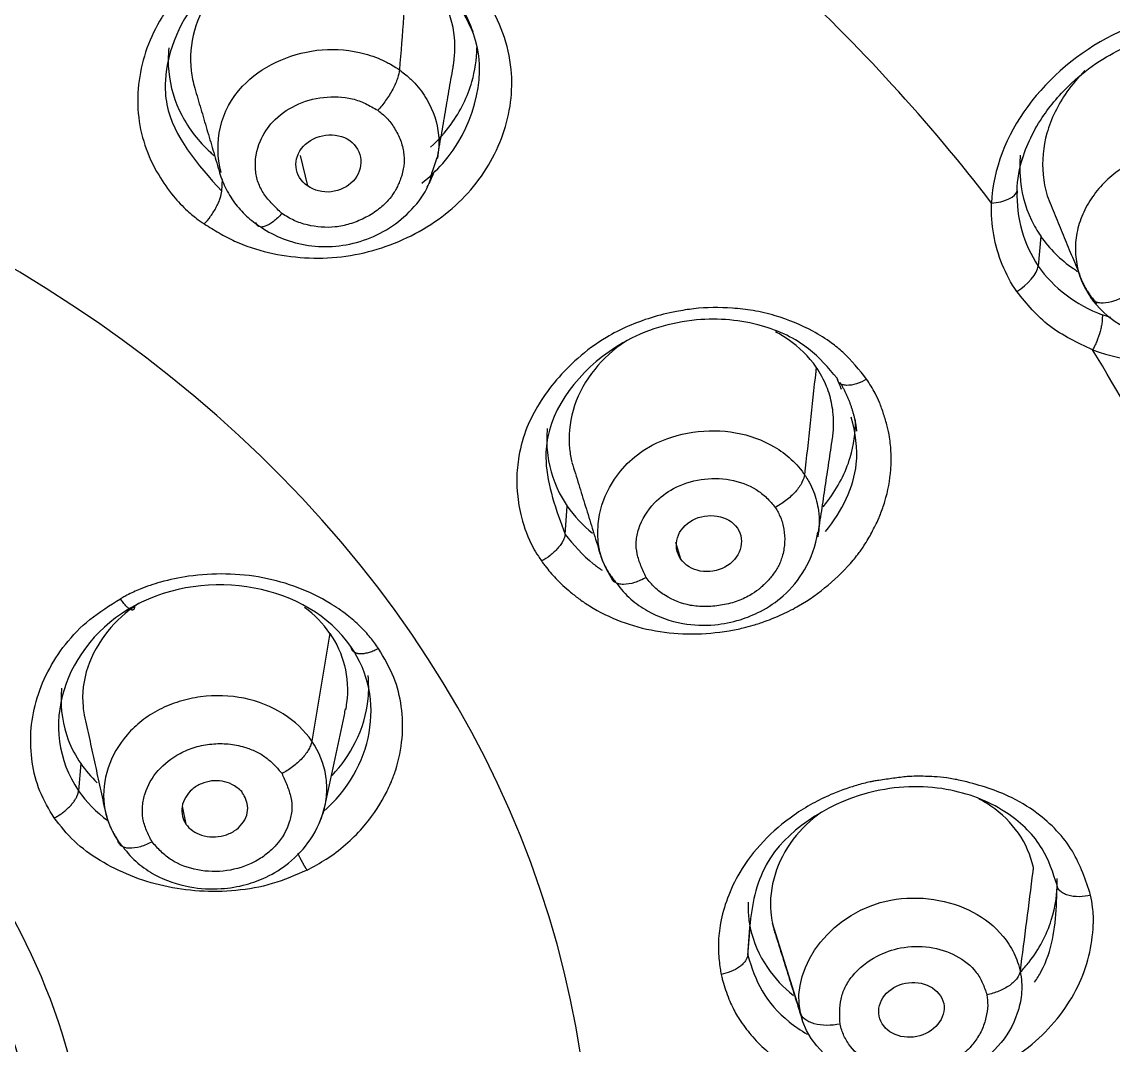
# Model space of a CAD drawing. Extents: x 0 to 1128, y 0 to 827.
# Drawn here: x 447.66 to 462.3, y 543.96 to 557.69 of the extents above; entities that cross this region are included whole.
import ezdxf

# ---------------------------------------------------------------- set-up
doc = ezdxf.new("R2010")
doc.units = 0
doc.header["$LTSCALE"] = 10
doc.header["$MEASUREMENT"] = 0
doc.layers.add('1', color=7, linetype='CONTINUOUS')

msp = doc.modelspace()

# ---------------------------------------------------------------- linework, layer by layer
at = {"layer": '1', "color": 7, "linetype": 'Continuous', "lineweight": -3}
for p, q in [((451.396, 555.894), (451.495, 555.485)), ((450.343, 555.414), (450.352, 555.57)), ((461.33, 554.811), (461.298, 554.411)), ((454.949, 550.81), (454.979, 551.188)), ((456.433, 550.707), (456.5, 550.482)), ((455.57, 550.231), (455.556, 550.277)), ((451.794, 549.481), (451.785, 549.429)), ((451.785, 549.429), (451.553, 548.036)), ((448.452, 547.735), (448.423, 547.37)), ((449.814, 547.162), (449.863, 546.922)), ((457.399, 545.164), (457.434, 545.531)), ((457.735, 545.58), (457.731, 545.592)), ((458.106, 544.388), (457.735, 545.58))]:
    msp.add_line(p, q, dxfattribs=at)
for centre, major_axis, start_param, end_param in [((437.081, 545.153), (38.932, 0), 5.765608, 7.853982), ((437.081, 545.084), (38.762, 0), 4.712389, 7.853982), ((437.081, 545.06), (38.555, 0), 4.712389, 7.853982), ((437.081, 545.06), (-37.7, 0), 2.104965, 4.712389), ((437.081, 544.908), (37.4, 0), 0.336028, 1.570796), ((437.081, 544.651), (37.281, 0), 0, 3.141593), ((437.081, 544.455), (-36.953, 0), 3.141593, 4.712389), ((437.081, 543.236), (32.688, 0), 0.545306, 0.763739), ((437.081, 542.522), (28.054, 0), 0.5719, 0.736991), ((437.081, 541.86), (-18.228, 0), 3.141593, 4.712389), ((437.081, 542.522), (28.054, 0), 0.310102, 0.475192), ((437.081, 541.64), (11.507, 0), 4.712389, 7.853982), ((437.081, 541.425), (10.912, 0), 4.712389, 7.853982), ((437.081, 544.455), (-36.953, 0), 1.570796, 3.141593)]:
    msp.add_ellipse(centre, major_axis=major_axis, ratio=0.838671, start_param=start_param, end_param=end_param, dxfattribs=at)
for points, knots in [([(479.075, 555.666), (479.121, 556.733), (479.094, 558.6), (478.774, 561.288), (478.256, 563.684), (477.494, 566.071), (476.567, 568.253), (475.554, 570.172), (474.585, 571.732), (473.647, 573.064), (472.736, 574.224), (471.817, 575.288), (470.9, 576.265), (469.872, 577.275), (468.6, 578.424), (466.917, 579.793), (464.924, 581.216), (462.67, 582.617), (460.219, 583.936), (457.351, 585.239), (454.034, 586.472), (450.266, 587.568), (446.049, 588.439), (441.6, 588.988), (438.565, 589.09), (437.081, 589.078)], [0, 0, 0, 0, 0.057989, 0.102735, 0.150988, 0.195799, 0.243121, 0.283117, 0.315685, 0.343512, 0.371334, 0.394633, 0.418061, 0.441605, 0.46944, 0.506212, 0.551838, 0.591748, 0.636407, 0.685962, 0.740773, 0.800676, 0.865146, 0.934513, 1, 1, 1, 1]), ([(478.85, 553.148), (478.954, 553.894), (479.104, 555.431), (479.126, 557.751), (478.938, 560.068), (478.528, 562.449), (477.835, 565.002), (476.721, 567.839), (475.068, 570.897), (472.756, 574.1), (469.669, 577.356), (465.698, 580.524), (460.801, 583.505), (456.936, 585.023), (454.93, 585.811)], [0, 0, 0, 0, 0.053992, 0.111354, 0.168641, 0.223642, 0.288019, 0.361808, 0.444929, 0.537413, 0.639218, 0.750226, 0.870307, 1, 1, 1, 1]), ([(443.123, 512.535), (448.124, 513.167), (452.981, 514.592), (461.741, 518.832), (465.642, 521.647), (471.949, 528.279), (474.354, 532.094), (477.336, 540.2), (477.912, 544.488), (477.157, 552.948), (475.825, 557.116), (471.437, 564.759), (468.382, 568.232), (460.967, 574.002), (456.61, 576.298), (447.195, 579.397), (442.139, 580.199), (437.081, 580.199)], [0, 0, 0, 0, 0.125, 0.125, 0.25, 0.25, 0.375, 0.375, 0.5, 0.5, 0.625, 0.625, 0.75, 0.75, 0.875, 0.875, 1, 1, 1, 1]), ([(455.303, 576.847), (456.25, 576.426), (458.143, 575.585), (460.822, 574.091), (463.36, 572.437), (465.732, 570.617), (467.926, 568.648), (469.928, 566.539), (471.726, 564.304), (473.307, 561.957), (474.662, 559.512), (475.784, 556.986), (476.664, 554.392), (477.297, 551.748), (477.68, 549.07), (477.81, 546.374), (477.717, 544.365), (477.602, 543.26), (477.577, 543.05)], [0, 0, 0, 0, 0.065645, 0.131286, 0.196924, 0.262559, 0.328196, 0.393835, 0.459473, 0.525111, 0.590749, 0.656388, 0.722029, 0.787671, 0.853315, 0.91896, 0.984607, 1, 1, 1, 1]), ([(453.346, 558.539), (453.2, 558.627), (453.026, 558.732), (452.804, 558.826), (452.639, 558.88), (452.418, 558.936), (452.124, 558.98), (451.878, 558.989), (451.67, 558.98), (451.476, 558.962), (451.238, 558.92), (450.976, 558.848), (450.706, 558.746), (450.42, 558.602), (450.177, 558.439), (450, 558.293), (449.912, 558.209), (449.855, 558.151), (449.802, 558.096), (449.73, 558.014), (449.653, 557.913), (449.587, 557.819), (449.469, 557.639), (449.261, 557.201), (449.176, 556.601), (449.297, 556.028), (449.471, 555.656), (449.674, 555.365), (449.859, 555.167), (449.993, 555.056), (450.073, 555.001), (450.1, 554.983), (450.11, 554.976)], [0, 0, 0, 0, 0.068284, 0.081524, 0.095192, 0.13622, 0.169691, 0.209383, 0.229857, 0.248942, 0.283521, 0.321245, 0.351911, 0.393544, 0.44381, 0.465263, 0.483501, 0.491904, 0.497407, 0.513912, 0.535565, 0.548892, 0.560372, 0.623405, 0.748906, 0.81167, 0.874582, 0.923776, 0.961037, 0.986614, 0.99489, 1, 1, 1, 1]), ([(453.052, 558.449), (452.883, 558.546), (452.508, 558.761), (451.751, 558.864), (450.852, 558.676), (449.939, 558.059), (449.607, 557.305), (449.587, 556.902)], [0, 0, 0, 0, 0.132199, 0.294191, 0.486883, 0.710585, 1, 1, 1, 1]), ([(450.569, 558.429), (450.429, 558.321), (450.304, 558.194), (450.103, 557.905), (450.025, 557.74), (449.929, 557.395), (449.912, 557.21), (449.942, 556.953), (449.959, 556.875), (449.982, 556.799)], [0, 0, 0, 0, 0.272345, 0.272345, 0.562625, 0.562625, 0.86637, 0.86637, 1, 1, 1, 1]), ([(450.11, 554.976), (450.176, 554.935), (450.275, 554.873), (450.411, 554.797), (450.622, 554.692), (451.118, 554.53), (451.789, 554.487), (452.435, 554.624), (452.892, 554.806), (453.304, 555.062), (453.775, 555.488), (454.175, 556.16), (454.277, 556.929), (454.134, 557.542), (453.954, 557.903), (453.776, 558.142), (453.597, 558.328), (453.447, 558.454), (453.346, 558.539)], [0, 0, 0, 0, 0.0313, 0.046903, 0.062484, 0.124958, 0.249836, 0.312285, 0.374738, 0.437192, 0.499653, 0.624609, 0.749555, 0.821232, 0.892846, 0.919558, 0.946242, 1, 1, 1, 1]), ([(453.449, 557.088), (453.472, 557.217), (453.478, 557.348), (453.449, 557.656), (453.395, 557.833), (453.271, 558.073), (453.223, 558.149), (453.139, 558.255), (453.109, 558.29), (453.008, 558.396), (452.93, 558.464), (452.845, 558.524), (452.844, 558.524), (452.844, 558.524)], [0, 0, 0, 0, 0.239932, 0.239932, 0.5756, 0.5756, 0.737751, 0.737751, 0.818399, 0.818399, 0.999579, 0.999579, 1, 1, 1, 1]), ([(453.048, 558.411), (453.155, 558.338), (453.347, 558.177), (453.572, 557.884), (453.672, 557.668), (453.71, 557.556)], [0, 0, 0, 0, 0.336694, 0.672623, 1, 1, 1, 1]), ([(465.029, 557.456), (464.303, 557.968), (463.198, 557.963), (461.388, 557.052), (460.71, 556.169), (460.671, 555.256)], [0, 0, 0, 0, 0.5, 0.5, 1, 1, 1, 1]), ([(453.749, 557.436), (453.748, 557.437), (453.714, 557.557), (453.662, 557.669), (453.598, 557.776)], [0, 0, 0, 0, 0.00895, 1, 1, 1, 1]), ([(461.06, 555.766), (461.121, 555.991), (461.294, 556.374), (461.695, 556.842), (462.097, 557.16), (462.533, 557.395), (463.07, 557.566), (463.746, 557.621), (464.349, 557.484), (464.796, 557.206), (464.981, 557.003), (465.063, 556.883)], [0, 0, 0, 0, 0.145259, 0.263283, 0.352707, 0.431639, 0.536966, 0.668048, 0.822712, 0.908311, 1, 1, 1, 1]), ([(453.027, 555.524), (453.129, 555.603), (453.669, 556.105), (453.902, 556.906), (453.749, 557.436)], [0, 0, 0, 0, 0.17439, 1, 1, 1, 1]), ([(449.634, 557.338), (449.623, 557.232), (449.622, 557.125), (449.652, 556.818), (449.713, 556.617), (449.903, 556.252), (450.033, 556.081), (450.208, 555.923), (450.226, 555.907), (450.244, 555.892)], [0, 0, 0, 0, 0.197222, 0.197222, 0.578305, 0.578305, 0.958671, 0.958671, 1, 1, 1, 1]), ([(450.337, 555.667), (450.23, 556.063), (450.32, 556.506), (450.871, 557.086), (451.242, 557.26), (451.81, 557.328), (452.001, 557.319), (452.287, 557.255), (452.43, 557.21), (452.569, 557.14), (452.649, 557.096), (452.716, 557.052), (452.728, 557.044)], [0, 0, 0, 0, 0.375707, 0.375707, 0.687853, 0.687853, 0.843927, 0.843927, 0.921963, 0.960982, 0.960982, 1, 1, 1, 1]), ([(453.146, 556.006), (453.25, 556.1), (453.343, 556.204), (453.548, 556.49), (453.642, 556.684), (453.742, 557.032), (453.765, 557.185), (453.767, 557.338)], [0, 0, 0, 0, 0.26669, 0.26669, 0.686708, 0.686708, 1, 1, 1, 1]), ([(452.728, 557.044), (452.726, 557.012), (452.713, 556.954), (452.676, 556.859), (452.626, 556.757), (452.544, 556.627), (452.472, 556.539), (452.437, 556.502)], [0, 0, 0, 0, 0.248345, 0.373709, 0.499073, 0.749802, 1, 1, 1, 1]), ([(452.728, 557.044), (452.716, 557.052), (452.795, 556.994), (452.863, 556.935), (452.899, 556.9), (453, 556.793), (453.052, 556.721), (453.183, 556.495), (453.236, 556.333), (453.26, 556.065), (453.256, 555.962), (453.237, 555.86)], [0, 0, 0, 0, 0.095698, 0.095698, 0.191396, 0.191396, 0.382793, 0.382793, 0.765586, 0.765586, 1, 1, 1, 1]), ([(461.924, 557.033), (461.834, 556.944), (461.752, 556.847), (461.561, 556.576), (461.468, 556.387), (461.363, 556.011), (461.346, 555.82), (461.371, 555.541), (461.389, 555.446), (461.416, 555.355)], [0, 0, 0, 0, 0.193941, 0.193941, 0.521889, 0.521889, 0.835678, 0.835678, 1, 1, 1, 1]), ([(449.587, 556.902), (449.581, 556.791), (449.616, 556.23), (450.018, 555.778), (450.343, 555.414)], [0, 0, 0, 0, 0.193346, 1, 1, 1, 1]), ([(451.151, 555.115), (451.107, 555.157), (451.021, 555.24), (450.905, 555.376), (450.824, 555.531), (450.776, 555.772), (450.825, 556.065), (451.024, 556.371), (451.323, 556.586), (451.704, 556.695), (452.004, 556.683), (452.187, 556.628), (452.302, 556.578), (452.383, 556.532), (452.437, 556.502)], [0, 0, 0, 0, 0.063636, 0.126088, 0.187939, 0.250872, 0.393805, 0.500693, 0.625165, 0.749832, 0.874912, 0.906038, 0.937161, 1, 1, 1, 1]), ([(452.437, 556.502), (452.478, 556.468), (452.565, 556.397), (452.666, 556.259), (452.748, 556.102), (452.782, 555.961), (452.791, 555.855), (452.791, 555.783), (452.779, 555.708), (452.762, 555.634), (452.736, 555.561), (452.709, 555.498), (452.683, 555.444), (452.643, 555.375), (452.57, 555.276), (452.435, 555.155), (452.258, 555.049), (452.066, 554.971), (451.808, 554.916), (451.548, 554.939), (451.309, 555.017), (451.204, 555.082), (451.151, 555.115)], [0, 0, 0, 0, 0.054279, 0.115798, 0.180488, 0.244899, 0.27327, 0.297886, 0.323668, 0.355587, 0.379723, 0.406202, 0.428739, 0.443022, 0.489863, 0.555193, 0.62383, 0.691696, 0.754495, 0.875032, 0.937133, 1, 1, 1, 1]), ([(462.027, 553.286), (462.935, 552.944), (464.051, 553.186), (465.582, 554.497), (465.963, 555.556), (465.738, 556.426)], [0, 0, 0, 0, 0.5, 0.5, 1, 1, 1, 1]), ([(464.596, 555.428), (464.493, 555.578), (464.218, 555.821), (463.679, 556.009), (463.19, 556.014), (462.812, 555.925), (462.544, 555.81), (462.305, 555.65), (462.103, 555.454), (461.945, 555.229), (461.838, 554.983), (461.789, 554.725), (461.802, 554.384), (461.897, 554.14), (461.997, 553.995)], [0, 0, 0, 0, 0.125, 0.25, 0.375, 0.4375, 0.5, 0.5625, 0.625, 0.6875, 0.75, 0.8125, 0.875, 1, 1, 1, 1]), ([(461.056, 555.898), (461.048, 555.807), (461.047, 555.716), (461.066, 555.419), (461.117, 555.214), (461.24, 554.953), (461.282, 554.88), (461.33, 554.811)], [0, 0, 0, 0, 0.235222, 0.235222, 0.781315, 0.781315, 1, 1, 1, 1]), ([(450.307, 555.692), (450.327, 555.614), (450.383, 555.465), (450.508, 555.257), (450.671, 555.076), (450.8, 554.978), (450.869, 554.935)], [0, 0, 0, 0, 0.252464, 0.503486, 0.752822, 1, 1, 1, 1]), ([(450.869, 554.935), (450.963, 554.87), (451.162, 554.764), (451.507, 554.674), (451.877, 554.663), (452.252, 554.743), (452.606, 554.911), (452.907, 555.163), (453.098, 555.424), (453.152, 555.6), (453.164, 555.655)], [0, 0, 0, 0, 0.125369, 0.252058, 0.382229, 0.516205, 0.65319, 0.793753, 0.937089, 1, 1, 1, 1]), ([(450.11, 554.976), (450.138, 555.005), (450.196, 555.076), (450.262, 555.182), (450.302, 555.264), (450.332, 555.341), (450.341, 555.389), (450.343, 555.414)], [0, 0, 0, 0, 0.247197, 0.498131, 0.623598, 0.749066, 1, 1, 1, 1]), ([(451.151, 555.115), (451.115, 555.075), (451.035, 555.001), (450.939, 554.944), (450.877, 554.932), (450.829, 554.941), (450.81, 554.97), (450.804, 554.995)], [0, 0, 0, 0, 0.250198, 0.500927, 0.626291, 0.751655, 1, 1, 1, 1]), ([(461.33, 554.811), (461.445, 554.644), (461.595, 554.496), (461.787, 554.364), (461.806, 554.352), (461.825, 554.339)], [0, 0, 0, 0, 0.902269, 0.902269, 1, 1, 1, 1]), ([(461.997, 553.995), (462.097, 553.849), (462.297, 553.664), (462.632, 553.501), (462.911, 553.424), (463.206, 553.399), (463.501, 553.424), (463.787, 553.498), (464.054, 553.617), (464.289, 553.779), (464.548, 554.04), (464.712, 554.34), (464.767, 554.575), (464.776, 554.642)], [0, 0, 0, 0, 0.156171, 0.234256, 0.312341, 0.390427, 0.468512, 0.546598, 0.624683, 0.702768, 0.780854, 0.937024, 1, 1, 1, 1]), ([(462.027, 553.286), (461.823, 553.382), (461.416, 553.572), (461.145, 553.903), (461.01, 554.068)], [0, 0, 0, 0, 0.50061, 1, 1, 1, 1]), ([(462.472, 554.011), (462.424, 553.984), (462.318, 553.936), (462.188, 553.91), (462.103, 553.916), (462.036, 553.938), (462.007, 553.97), (461.997, 553.995)], [0, 0, 0, 0, 0.25026, 0.501027, 0.62641, 0.751793, 1, 1, 1, 1]), ([(458.995, 552.893), (458.895, 553.018), (458.756, 553.193), (458.502, 553.4), (458.21, 553.582), (457.853, 553.73), (457.483, 553.818), (457.117, 553.858), (456.769, 553.856), (456.405, 553.797), (456.001, 553.699), (455.538, 553.498), (455.015, 553.111), (454.659, 552.689), (454.419, 552.232), (454.325, 551.888), (454.297, 551.59), (454.308, 551.315), (454.363, 551.002), (454.466, 550.719), (454.579, 550.533), (454.62, 550.474), (454.635, 550.453)], [0, 0, 0, 0, 0.06832, 0.095322, 0.136156, 0.209029, 0.248804, 0.284885, 0.350817, 0.380771, 0.425103, 0.508456, 0.57065, 0.677976, 0.727911, 0.784991, 0.829603, 0.858183, 0.905705, 0.969139, 0.988794, 1, 1, 1, 1]), ([(458.599, 552.905), (458.48, 553.045), (458.217, 553.354), (457.56, 553.666), (456.663, 553.744), (455.467, 553.385), (454.725, 552.496), (454.689, 551.901), (454.694, 551.793)], [0, 0, 0, 0, 0.113846, 0.253349, 0.419289, 0.611934, 0.929344, 1, 1, 1, 1]), ([(462.156, 553.758), (462.158, 553.732), (462.157, 553.682), (462.144, 553.6), (462.123, 553.511), (462.091, 553.419), (462.055, 553.338), (462.036, 553.302), (462.027, 553.286)], [0, 0, 0, 0, 0.252228, 0.378797, 0.505365, 0.758503, 0.885072, 1, 1, 1, 1]), ([(458.319, 553.053), (458.22, 553.196), (458.091, 553.324), (457.888, 553.463), (457.832, 553.497), (457.774, 553.527)], [0, 0, 0, 0, 0.738346, 0.738346, 1, 1, 1, 1]), ([(455.781, 553.413), (455.755, 553.396), (455.728, 553.378), (455.549, 553.249), (455.413, 553.115), (455.192, 552.817), (455.105, 552.647), (455.008, 552.304), (454.993, 552.126), (455.017, 551.896), (455.027, 551.836), (455.041, 551.777)], [0, 0, 0, 0, 0.046529, 0.046529, 0.325113, 0.325113, 0.61662, 0.61662, 0.900238, 0.900238, 1, 1, 1, 1]), ([(458.536, 552.089), (458.552, 552.2), (458.556, 552.311), (458.539, 552.506), (458.524, 552.591), (458.488, 552.715), (458.473, 552.756), (458.421, 552.885), (458.374, 552.971), (458.319, 553.052), (458.319, 553.053), (458.319, 553.053)], [0, 0, 0, 0, 0.328589, 0.328589, 0.585116, 0.585116, 0.712702, 0.712702, 0.999335, 0.999335, 1, 1, 1, 1]), ([(454.635, 550.453), (454.637, 550.451), (454.641, 550.444), (454.656, 550.422), (454.714, 550.343), (454.832, 550.205), (454.992, 550.058), (455.146, 549.937), (455.486, 549.707), (456.148, 549.457), (456.889, 549.462), (457.323, 549.55), (457.483, 549.593), (457.66, 549.651), (457.829, 549.72), (457.978, 549.792), (458.335, 549.988), (458.638, 550.249), (458.87, 550.532), (458.919, 550.594), (458.965, 550.665), (459.015, 550.745), (459.066, 550.838), (459.111, 550.928), (459.151, 551.009), (459.195, 551.115), (459.27, 551.333), (459.323, 551.609), (459.326, 551.899), (459.309, 552.093), (459.271, 552.269), (459.225, 552.424), (459.173, 552.572), (459.099, 552.73), (459.035, 552.831), (458.995, 552.893)], [0, 0, 0, 0, 0.001121, 0.003452, 0.011718, 0.042911, 0.080876, 0.10247, 0.124295, 0.249475, 0.375198, 0.399844, 0.417454, 0.438493, 0.470458, 0.487335, 0.501869, 0.627414, 0.640075, 0.649325, 0.659483, 0.674884, 0.688154, 0.703316, 0.716733, 0.725771, 0.751718, 0.814093, 0.845527, 0.877677, 0.899333, 0.92428, 0.948422, 0.968088, 1, 1, 1, 1]), ([(458.995, 552.893), (458.953, 552.869), (458.859, 552.825), (458.742, 552.804), (458.67, 552.816), (458.617, 552.844), (458.601, 552.88), (458.599, 552.905)], [0, 0, 0, 0, 0.248909, 0.499273, 0.624455, 0.749636, 1, 1, 1, 1]), ([(458.411, 551.18), (458.434, 551.207), (458.455, 551.234), (458.61, 551.44), (458.713, 551.639), (458.824, 552.006), (458.847, 552.177), (458.844, 552.345)], [0, 0, 0, 0, 0.079096, 0.079096, 0.589173, 0.589173, 1, 1, 1, 1]), ([(458.442, 550.848), (458.669, 551.123), (458.927, 551.66), (458.846, 552.174), (458.787, 552.381)], [0, 0, 0, 0, 0.592454, 1, 1, 1, 1]), ([(454.71, 552.229), (454.701, 552.134), (454.701, 552.039), (454.726, 551.746), (454.781, 551.549), (454.903, 551.307), (454.939, 551.246), (454.979, 551.188)], [0, 0, 0, 0, 0.259444, 0.259444, 0.811036, 0.811036, 1, 1, 1, 1]), ([(455.57, 550.231), (455.177, 550.805), (455.445, 551.652), (456.454, 552.182), (456.867, 552.24), (457.422, 552.142), (457.596, 552.079), (457.836, 551.937), (457.951, 551.854), (458.052, 551.749), (458.109, 551.685), (458.154, 551.624), (458.162, 551.612)], [0, 0, 0, 0, 0.5, 0.5, 0.75, 0.75, 0.875, 0.875, 0.9375, 0.96875, 0.96875, 1, 1, 1, 1]), ([(456.038, 550.231), (456.013, 550.283), (455.965, 550.387), (455.911, 550.547), (455.896, 550.716), (455.946, 550.957), (456.106, 551.219), (456.41, 551.451), (456.771, 551.568), (457.166, 551.563), (457.44, 551.466), (457.588, 551.362), (457.675, 551.282), (457.732, 551.216), (457.77, 551.171)], [0, 0, 0, 0, 0.063636, 0.126088, 0.187939, 0.250872, 0.393805, 0.500693, 0.625165, 0.749832, 0.874912, 0.906038, 0.937161, 1, 1, 1, 1]), ([(458.162, 551.612), (458.159, 551.582), (458.142, 551.528), (458.092, 551.446), (458.025, 551.361), (457.914, 551.259), (457.817, 551.197), (457.77, 551.171)], [0, 0, 0, 0, 0.248345, 0.373709, 0.499073, 0.749802, 1, 1, 1, 1]), ([(458.162, 551.612), (458.155, 551.624), (458.205, 551.547), (458.245, 551.471), (458.265, 551.429), (458.317, 551.299), (458.337, 551.216), (458.364, 551.013), (458.361, 550.893), (458.339, 550.776)], [0, 0, 0, 0, 0.145699, 0.145699, 0.291397, 0.291397, 0.582794, 0.582794, 1, 1, 1, 1]), ([(457.77, 551.171), (457.795, 551.128), (457.848, 551.036), (457.888, 550.878), (457.902, 550.707), (457.879, 550.564), (457.846, 550.461), (457.818, 550.393), (457.778, 550.326), (457.733, 550.261), (457.681, 550.2), (457.631, 550.148), (457.586, 550.105), (457.522, 550.051), (457.416, 549.978), (457.244, 549.903), (457.038, 549.853), (456.83, 549.835), (456.569, 549.856), (456.337, 549.952), (456.146, 550.094), (456.074, 550.185), (456.038, 550.231)], [0, 0, 0, 0, 0.054279, 0.115798, 0.180488, 0.244899, 0.27327, 0.297886, 0.323668, 0.355587, 0.379723, 0.406202, 0.428739, 0.443022, 0.489863, 0.555193, 0.62383, 0.691696, 0.754495, 0.875032, 0.937133, 1, 1, 1, 1]), ([(454.949, 550.81), (454.947, 550.786), (454.934, 550.742), (454.894, 550.676), (454.84, 550.607), (454.751, 550.524), (454.673, 550.473), (454.635, 550.453)], [0, 0, 0, 0, 0.250364, 0.375545, 0.500727, 0.751091, 1, 1, 1, 1]), ([(454.949, 550.81), (455.066, 550.671), (455.214, 550.495), (455.405, 550.357), (455.446, 550.33)], [0, 0, 0, 0, 0.793425, 1, 1, 1, 1]), ([(455.639, 550.156), (455.695, 550.077), (455.819, 549.94), (456.109, 549.735), (456.495, 549.597), (456.931, 549.58), (457.285, 549.651), (457.597, 549.778), (457.909, 549.99), (458.204, 550.35), (458.312, 550.655), (458.341, 550.838)], [0, 0, 0, 0, 0.08818, 0.169328, 0.313004, 0.433267, 0.529719, 0.61258, 0.715663, 0.844131, 1, 1, 1, 1]), ([(452.445, 549.28), (452.41, 549.329), (452.336, 549.432), (452.198, 549.584), (452.018, 549.739), (451.62, 550.012), (450.912, 550.284), (450.097, 550.297), (449.55, 550.183), (449.274, 550.091), (449.109, 550.014), (449.023, 549.967), (448.995, 549.951), (448.984, 549.945)], [0, 0, 0, 0, 0.051837, 0.108621, 0.172998, 0.248097, 0.50048, 0.752852, 0.850284, 0.924049, 0.974393, 0.990426, 1, 1, 1, 1]), ([(456.038, 550.231), (455.989, 550.204), (455.882, 550.157), (455.751, 550.134), (455.668, 550.143), (455.604, 550.169), (455.578, 550.205), (455.57, 550.231)], [0, 0, 0, 0, 0.250198, 0.500927, 0.626291, 0.751655, 1, 1, 1, 1]), ([(448.095, 547.005), (448.025, 547.123), (447.886, 547.359), (447.788, 547.753), (447.77, 548.16), (447.862, 548.708), (448.133, 549.236), (448.563, 549.684), (448.842, 549.857), (448.984, 549.945)], [0, 0, 0, 0, 0.120357, 0.241643, 0.364231, 0.488029, 0.738055, 0.866906, 1, 1, 1, 1]), ([(449.235, 549.886), (449.228, 549.882), (449.221, 549.878), (449.061, 549.771), (448.925, 549.646), (448.696, 549.363), (448.604, 549.199), (448.488, 548.857), (448.466, 548.672), (448.487, 548.459), (448.493, 548.423), (448.499, 548.388)], [0, 0, 0, 0, 0.012628, 0.012628, 0.304468, 0.304468, 0.616603, 0.616603, 0.936176, 0.936176, 1, 1, 1, 1]), ([(451.794, 549.481), (451.885, 549.349), (451.951, 549.203), (452.031, 548.889), (452.041, 548.717), (452.014, 548.518), (452.009, 548.486), (452.002, 548.455)], [0, 0, 0, 0, 0.436758, 0.436758, 0.910833, 0.910833, 1, 1, 1, 1]), ([(451.489, 546.306), (451.576, 546.353), (451.856, 546.506), (452.23, 546.835), (452.488, 547.209), (452.616, 547.478), (452.762, 547.87), (452.802, 548.356), (452.667, 548.906), (452.521, 549.152), (452.445, 549.28)], [0, 0, 0, 0, 0.076539, 0.248308, 0.393169, 0.453603, 0.502015, 0.753921, 0.87163, 1, 1, 1, 1]), ([(451.825, 547.576), (451.951, 547.71), (452.056, 547.86), (452.229, 548.203), (452.288, 548.405), (452.318, 548.709), (452.317, 548.813), (452.307, 548.916)], [0, 0, 0, 0, 0.356242, 0.356242, 0.78182, 0.78182, 1, 1, 1, 1]), ([(448.196, 548.745), (448.193, 548.719), (448.191, 548.694), (448.179, 548.46), (448.21, 548.248), (448.327, 547.942), (448.384, 547.835), (448.452, 547.735)], [0, 0, 0, 0, 0.072956, 0.072956, 0.667996, 0.667996, 1, 1, 1, 1]), ([(451.553, 548.036), (451.455, 548.178), (451.189, 548.426), (450.654, 548.644), (450.155, 548.658), (449.771, 548.574), (449.502, 548.466), (449.265, 548.314), (449.004, 548.065), (448.785, 547.684), (448.728, 547.179), (448.847, 546.852), (448.95, 546.701)], [0, 0, 0, 0, 0.125, 0.25, 0.375, 0.4375, 0.5, 0.5625, 0.625, 0.75, 0.875, 1, 1, 1, 1]), ([(449.409, 546.684), (449.383, 546.735), (449.344, 546.811), (449.304, 546.917), (449.277, 547.026), (449.276, 547.167), (449.32, 547.39), (449.469, 547.653), (449.728, 547.856), (449.986, 547.961), (450.208, 548.004), (450.433, 548.005), (450.634, 547.965), (450.803, 547.901), (450.918, 547.833), (450.997, 547.767), (451.07, 547.696), (451.119, 547.639), (451.152, 547.601)], [0, 0, 0, 0, 0.063042, 0.094196, 0.125209, 0.187664, 0.250102, 0.374984, 0.499861, 0.571217, 0.64257, 0.713923, 0.785286, 0.839201, 0.892766, 0.919409, 0.946138, 1, 1, 1, 1]), ([(451.553, 548.036), (451.55, 548.02), (451.541, 547.986), (451.515, 547.93), (451.475, 547.868), (451.406, 547.785), (451.317, 547.705), (451.222, 547.64), (451.175, 547.613), (451.152, 547.601)], [0, 0, 0, 0, 0.123912, 0.249145, 0.374378, 0.499611, 0.750076, 0.875309, 1, 1, 1, 1]), ([(451.653, 546.943), (451.672, 546.985), (451.72, 547.108), (451.76, 547.319), (451.747, 547.652), (451.652, 547.891), (451.553, 548.036)], [0, 0, 0, 0, 0.117485, 0.338114, 0.558743, 1, 1, 1, 1]), ([(451.152, 547.601), (451.175, 547.548), (451.222, 547.443), (451.276, 547.282), (451.292, 547.114), (451.244, 546.892), (451.126, 546.682), (450.945, 546.514), (450.732, 546.377), (450.414, 546.276), (450.016, 546.287), (449.742, 546.387), (449.595, 546.493), (449.507, 546.573), (449.449, 546.639), (449.409, 546.684)], [0, 0, 0, 0, 0.064052, 0.126755, 0.188326, 0.250857, 0.375724, 0.438167, 0.500616, 0.625533, 0.750452, 0.874799, 0.905823, 0.936975, 1, 1, 1, 1]), ([(462, 545.967), (461.933, 546.171), (461.795, 546.591), (461.369, 547.032), (460.941, 547.291), (460.585, 547.422), (460.308, 547.501), (460.076, 547.544), (459.88, 547.561), (459.703, 547.567), (459.52, 547.56), (459.352, 547.538), (459.201, 547.516), (459.097, 547.5), (458.996, 547.481), (458.895, 547.454), (458.781, 547.418), (458.666, 547.378), (458.491, 547.31), (458.261, 547.199), (457.79, 546.904), (457.369, 546.466), (457.121, 545.938), (457.031, 545.616), (457.005, 545.375), (457.007, 545.207), (457.016, 545.096), (457.028, 544.994), (457.038, 544.932), (457.043, 544.905)], [0, 0, 0, 0, 0.096036, 0.197388, 0.258964, 0.303324, 0.349504, 0.373662, 0.395542, 0.425675, 0.441821, 0.465518, 0.490365, 0.499796, 0.505403, 0.52972, 0.539514, 0.550797, 0.57592, 0.611207, 0.648754, 0.792, 0.846361, 0.896605, 0.937672, 0.953963, 0.971562, 0.987809, 1, 1, 1, 1]), ([(450.611, 547.358), (450.573, 547.396), (450.528, 547.43), (450.439, 547.476), (450.394, 547.491), (450.303, 547.506), (450.255, 547.507), (450.161, 547.495), (450.115, 547.483), (450.026, 547.446), (449.983, 547.42), (449.912, 547.358), (449.882, 547.323), (449.836, 547.245), (449.819, 547.201), (449.805, 547.113), (449.807, 547.069), (449.826, 546.99), (449.841, 546.954), (449.863, 546.922)], [0, 0, 0, 0, 0.132601, 0.132601, 0.237972, 0.237972, 0.343557, 0.343557, 0.448926, 0.448926, 0.561915, 0.561915, 0.671392, 0.671392, 0.788006, 0.788006, 0.901862, 0.901862, 1, 1, 1, 1]), ([(461.55, 546.105), (461.495, 546.272), (461.373, 546.642), (460.891, 547.121), (460.102, 547.444), (458.879, 547.439), (457.661, 546.698), (457.473, 545.945), (457.438, 545.657)], [0, 0, 0, 0, 0.104055, 0.23025, 0.379324, 0.551496, 0.834936, 1, 1, 1, 1]), ([(449.863, 546.922), (449.887, 546.889), (449.918, 546.858), (449.989, 546.809), (450.03, 546.789), (450.12, 546.759), (450.171, 546.751), (450.272, 546.749), (450.323, 546.756), (450.422, 546.782), (450.47, 546.803), (450.552, 546.857), (450.587, 546.889), (450.643, 546.961), (450.665, 547.001), (450.691, 547.083), (450.695, 547.127), (450.685, 547.207), (450.673, 547.245), (450.644, 547.308), (450.628, 547.334), (450.611, 547.358)], [0, 0, 0, 0, 0.098506, 0.098506, 0.196465, 0.196465, 0.303981, 0.303981, 0.41042, 0.41042, 0.520243, 0.520243, 0.623988, 0.623988, 0.728719, 0.728719, 0.832938, 0.832938, 0.928316, 0.928316, 1, 1, 1, 1]), ([(449.019, 546.616), (449.077, 546.536), (449.203, 546.398), (449.498, 546.197), (449.883, 546.065), (450.309, 546.041), (450.658, 546.098), (450.965, 546.212), (451.271, 546.403), (451.571, 546.725), (451.691, 547.005), (451.73, 547.175)], [0, 0, 0, 0, 0.092432, 0.176032, 0.321845, 0.44276, 0.539856, 0.623181, 0.725183, 0.850329, 1, 1, 1, 1]), ([(461.232, 546.341), (461.197, 546.503), (461.129, 546.661), (460.935, 546.939), (460.809, 547.064), (460.612, 547.199), (460.558, 547.231), (460.502, 547.261)], [0, 0, 0, 0, 0.426929, 0.426929, 0.852698, 0.852698, 1, 1, 1, 1]), ([(451.489, 546.306), (451.336, 546.239), (451.033, 546.106), (450.377, 545.991), (449.555, 546.043), (448.827, 546.336), (448.353, 546.682), (448.18, 546.898), (448.095, 547.005)], [0, 0, 0, 0, 0.131505, 0.260221, 0.512195, 0.75971, 0.880917, 1, 1, 1, 1]), ([(458.389, 547.085), (458.244, 546.98), (458.114, 546.856), (457.9, 546.574), (457.817, 546.411), (457.715, 546.08), (457.695, 545.907), (457.713, 545.69), (457.721, 545.641), (457.731, 545.592)], [0, 0, 0, 0, 0.289072, 0.289072, 0.598972, 0.598972, 0.90879, 0.90879, 1, 1, 1, 1]), ([(449.409, 546.684), (449.385, 546.671), (449.333, 546.646), (449.226, 546.608), (449.122, 546.592), (449.04, 546.605), (448.994, 546.628), (448.963, 546.661), (448.953, 546.687), (448.95, 546.701)], [0, 0, 0, 0, 0.124691, 0.249924, 0.500389, 0.625622, 0.750855, 0.876088, 1, 1, 1, 1]), ([(461.06, 544.939), (461.1, 544.982), (461.138, 545.026), (461.308, 545.244), (461.41, 545.437), (461.531, 545.817), (461.558, 546.008), (461.549, 546.193)], [0, 0, 0, 0, 0.120155, 0.120155, 0.57629, 0.57629, 1, 1, 1, 1]), ([(462, 545.967), (461.953, 545.956), (461.846, 545.942), (461.713, 545.958), (461.631, 545.993), (461.571, 546.037), (461.553, 546.078), (461.55, 546.105)], [0, 0, 0, 0, 0.246732, 0.497821, 0.623366, 0.748911, 1, 1, 1, 1]), ([(457.043, 544.905), (457.046, 544.893), (457.052, 544.863), (457.072, 544.793), (457.103, 544.695), (457.143, 544.579), (457.191, 544.476), (457.237, 544.385), (457.318, 544.256), (457.444, 544.085), (457.625, 543.899), (457.899, 543.684), (458.183, 543.524), (458.474, 543.42), (458.736, 543.343), (459.051, 543.298), (459.394, 543.289), (459.673, 543.304), (460.177, 543.387), (460.899, 543.672), (461.638, 544.322), (461.975, 545.009), (462.029, 545.434), (462.036, 545.585), (462.038, 545.625), (462.037, 545.701), (462.027, 545.822), (462.01, 545.914), (462, 545.967)], [0, 0, 0, 0, 0.005864, 0.013636, 0.0326, 0.052305, 0.068717, 0.083048, 0.098102, 0.135918, 0.175985, 0.209648, 0.282733, 0.308607, 0.333502, 0.390915, 0.43169, 0.465294, 0.497637, 0.625651, 0.753059, 0.878493, 0.939776, 0.94194, 0.945638, 0.957611, 0.975697, 1, 1, 1, 1]), ([(458.106, 544.388), (457.969, 545.04), (458.555, 545.761), (459.7, 545.973), (460.105, 545.909), (460.58, 545.659), (460.716, 545.55), (460.882, 545.348), (460.955, 545.238), (461.006, 545.11), (461.033, 545.033), (461.051, 544.963), (461.053, 544.95)], [0, 0, 0, 0, 0.5, 0.5, 0.75, 0.75, 0.875, 0.875, 0.9375, 0.96875, 0.96875, 1, 1, 1, 1]), ([(457.404, 545.875), (457.403, 545.827), (457.403, 545.78), (457.411, 545.665), (457.42, 545.597), (457.434, 545.531)], [0, 0, 0, 0, 0.414635, 0.414635, 1, 1, 1, 1]), ([(461.249, 544.801), (461.282, 544.849), (461.477, 545.168), (461.525, 545.52), (461.541, 545.825)], [0, 0, 0, 0, 0.153377, 1, 1, 1, 1]), ([(457.434, 545.531), (457.473, 545.343), (457.553, 545.16), (457.758, 544.859), (457.876, 544.732), (458.012, 544.624)], [0, 0, 0, 0, 0.542061, 0.542061, 1, 1, 1, 1]), ([(458.638, 544.24), (458.636, 544.296), (458.633, 544.407), (458.646, 544.574), (458.7, 544.737), (458.84, 544.949), (459.092, 545.151), (459.464, 545.283), (459.843, 545.291), (460.206, 545.173), (460.42, 545.004), (460.515, 544.864), (460.564, 544.764), (460.59, 544.685), (460.608, 544.633)], [0, 0, 0, 0, 0.063636, 0.126088, 0.187939, 0.250872, 0.393805, 0.500693, 0.625165, 0.749832, 0.874912, 0.906038, 0.937161, 1, 1, 1, 1]), ([(457.399, 545.164), (457.397, 545.139), (457.382, 545.1), (457.337, 545.046), (457.276, 544.994), (457.174, 544.94), (457.085, 544.914), (457.043, 544.905)], [0, 0, 0, 0, 0.250922, 0.376383, 0.501843, 0.752765, 1, 1, 1, 1]), ([(457.399, 545.164), (457.452, 544.999), (457.56, 544.664), (457.873, 544.319), (458.113, 544.154), (458.198, 544.105)], [0, 0, 0, 0, 0.389037, 0.793141, 1, 1, 1, 1]), ([(461.053, 544.95), (461.051, 544.963), (461.067, 544.876), (461.075, 544.794), (461.076, 544.748), (461.073, 544.611), (461.058, 544.527), (460.989, 544.282), (460.909, 544.128), (460.575, 543.718), (460.226, 543.511), (459.08, 543.288), (458.242, 543.741), (458.106, 544.388)], [0, 0, 0, 0, 0.03125, 0.03125, 0.0625, 0.0625, 0.125, 0.125, 0.25, 0.25, 0.5, 0.5, 1, 1, 1, 1]), ([(461.053, 544.95), (461.05, 544.92), (461.03, 544.872), (460.974, 544.806), (460.897, 544.742), (460.772, 544.675), (460.661, 544.643), (460.608, 544.633)], [0, 0, 0, 0, 0.248345, 0.373709, 0.499073, 0.749802, 1, 1, 1, 1]), ([(460.608, 544.633), (460.614, 544.585), (460.626, 544.484), (460.6, 544.323), (460.546, 544.158), (460.468, 544.03), (460.397, 543.942), (460.344, 543.886), (460.28, 543.834), (460.213, 543.787), (460.141, 543.744), (460.074, 543.709), (460.016, 543.681), (459.935, 543.649), (459.809, 543.61), (459.62, 543.588), (459.411, 543.6), (459.212, 543.642), (458.98, 543.736), (458.803, 543.893), (458.683, 544.08), (458.653, 544.186), (458.638, 544.24)], [0, 0, 0, 0, 0.054279, 0.115798, 0.180488, 0.244899, 0.27327, 0.297886, 0.323668, 0.355587, 0.379723, 0.406202, 0.428739, 0.443022, 0.489863, 0.555193, 0.62383, 0.691696, 0.754495, 0.875032, 0.937133, 1, 1, 1, 1]), ([(458.638, 544.24), (458.582, 544.229), (458.46, 544.215), (458.312, 544.233), (458.218, 544.269), (458.144, 544.316), (458.115, 544.359), (458.106, 544.388)], [0, 0, 0, 0, 0.250198, 0.500927, 0.626291, 0.751655, 1, 1, 1, 1])]:
    msp.add_open_spline(points, degree=3, knots=knots, dxfattribs=at)
for points, degree in [([(452.84, 558.467), (452.802, 557.992), (452.765, 557.518), (452.728, 557.044)], 3), ([(453.235, 555.848), (453.453, 557.113)], 1), ([(449.982, 556.796), (450.307, 555.692)], 1), ([(451.495, 555.485), (451.407, 555.546), (451.294, 555.734), (451.404, 556.045), (451.732, 556.206), (451.972, 556.156), (452.06, 556.094)], 3), ([(452.06, 556.094), (452.147, 556.033), (452.254, 555.839), (452.142, 555.526), (451.816, 555.366), (451.582, 555.423), (451.495, 555.485)], 3), ([(453.164, 555.655), (453.232, 555.868)], 1), ([(461.013, 555.419), (461.018, 555.572), (461.045, 555.724), (461.089, 555.872)], 3), ([(453.184, 555.66), (453.16, 555.595), (453.131, 555.531), (453.097, 555.47)], 3), ([(460.671, 555.256), (460.839, 555.263), (461.005, 555.342), (461.013, 555.419)], 3), ([(461.013, 555.419), (461.001, 555.059), (461.097, 554.704), (461.298, 554.411)], 3), ([(461.417, 555.353), (461.849, 554.302)], 1), ([(461.01, 554.068), (460.931, 554.182), (460.802, 554.422), (460.686, 554.828), (460.667, 555.11), (460.671, 555.256)], 3), ([(461.01, 554.068), (461.152, 554.152), (461.29, 554.317), (461.298, 554.411)], 3), ([(461.298, 554.411), (461.501, 554.117), (461.805, 553.89), (462.156, 553.758)], 3), ([(461.841, 554.322), (461.915, 554.088), (462.083, 553.908)], 2), ([(461.997, 553.995), (461.989, 554.015), (461.98, 554.036), (461.972, 554.056)], 3), ([(462.27, 553.719), (462.232, 553.731), (462.193, 553.744), (462.156, 553.758)], 3), ([(458.312, 552.997), (458.262, 552.535), (458.212, 552.074), (458.162, 551.612)], 3), ([(458.318, 553.053), (458.316, 553.034), (458.314, 553.015), (458.312, 552.997)], 3), ([(458.657, 552.756), (458.638, 552.806), (458.619, 552.856), (458.599, 552.905)], 3), ([(458.634, 552.854), (458.818, 552.55), (458.861, 552.195)], 2), ([(458.343, 550.8), (458.538, 552.104)], 1), ([(454.694, 551.793), (454.709, 551.466), (454.829, 551.138), (454.949, 550.81)], 3), ([(455.042, 551.775), (455.405, 550.597)], 1), ([(454.979, 551.188), (455.071, 551.054), (455.186, 550.931), (455.318, 550.825)], 3), ([(456.5, 550.482), (456.443, 550.564), (456.411, 550.773), (456.635, 551.035), (457.002, 551.094), (457.204, 550.978), (457.261, 550.895)], 3), ([(457.261, 550.895), (457.318, 550.812), (457.342, 550.599), (457.116, 550.336), (456.752, 550.279), (456.557, 550.399), (456.5, 550.482)], 3), ([(455.396, 550.628), (455.459, 550.363), (455.639, 550.156)], 2), ([(452.075, 549.307), (451.501, 550.135), (450.159, 550.386), (449.172, 549.851)], 3), ([(449.172, 549.851), (448.216, 549.327), (447.859, 548.195), (448.423, 547.37)], 3), ([(451.794, 549.481), (451.704, 549.612), (451.588, 549.731), (451.455, 549.831)], 3), ([(451.703, 547.086), (452.371, 547.667), (452.559, 548.599), (452.075, 549.307)], 3), ([(451.721, 547.136), (452.006, 548.471)], 1), ([(448.5, 548.385), (448.772, 547.132)], 1), ([(448.452, 547.735), (448.515, 547.643), (448.59, 547.557), (448.673, 547.478)], 3), ([(448.423, 547.37), (448.529, 547.217), (448.663, 547.083), (448.815, 546.97)], 3), ([(448.776, 547.123), (448.829, 546.839), (449.018, 546.617)], 2), ([(461.224, 546.287), (461.167, 545.841), (461.11, 545.396), (461.053, 544.95)], 3), ([(461.231, 546.341), (461.229, 546.323), (461.227, 546.305), (461.224, 546.287)], 3), ([(461.541, 545.825), (461.545, 545.918), (461.548, 546.011), (461.55, 546.105)], 3), ([(457.438, 545.657), (457.418, 545.495), (457.409, 545.329), (457.399, 545.164)], 3), ([(457.731, 545.592), (457.739, 545.554), (457.749, 545.517), (457.76, 545.48)], 3), ([(457.76, 545.479), (458.131, 544.293)], 1), ([(459.164, 544.345), (459.144, 544.439), (459.197, 544.644), (459.507, 544.827), (459.869, 544.778), (460.009, 544.611), (460.029, 544.517)], 3), ([(460.029, 544.517), (460.049, 544.423), (459.987, 544.216), (459.674, 544.032), (459.315, 544.082), (459.183, 544.251), (459.164, 544.345)], 3)]:
    msp.add_open_spline(points, degree=degree, dxfattribs=at)
for points, weights in [([(449.172, 549.851), (449.178, 549.743), (449.101, 549.781), (448.984, 549.945)], [0.999999730941, 0.814871301681, 0.814871391238, 0.999999999611]), ([(452.075, 549.307), (452.085, 549.182), (452.24, 549.171), (452.445, 549.28)], [1, 0.800168943181, 0.800168943193, 1.00000000004]), ([(448.095, 547.005), (448.281, 547.101), (448.413, 547.248), (448.423, 547.37)], [1.00000000044, 0.828535945272, 0.828535945165, 1.00000000012]), ([(451.489, 546.306), (451.446, 546.37), (451.403, 546.449), (451.364, 546.533)], [1.00000000167, 0.918074666762, 0.872403918761, 0.862987757667])]:
    msp.add_rational_spline(points, weights, degree=3, dxfattribs=at)

doc.saveas('drawing.dxf')
